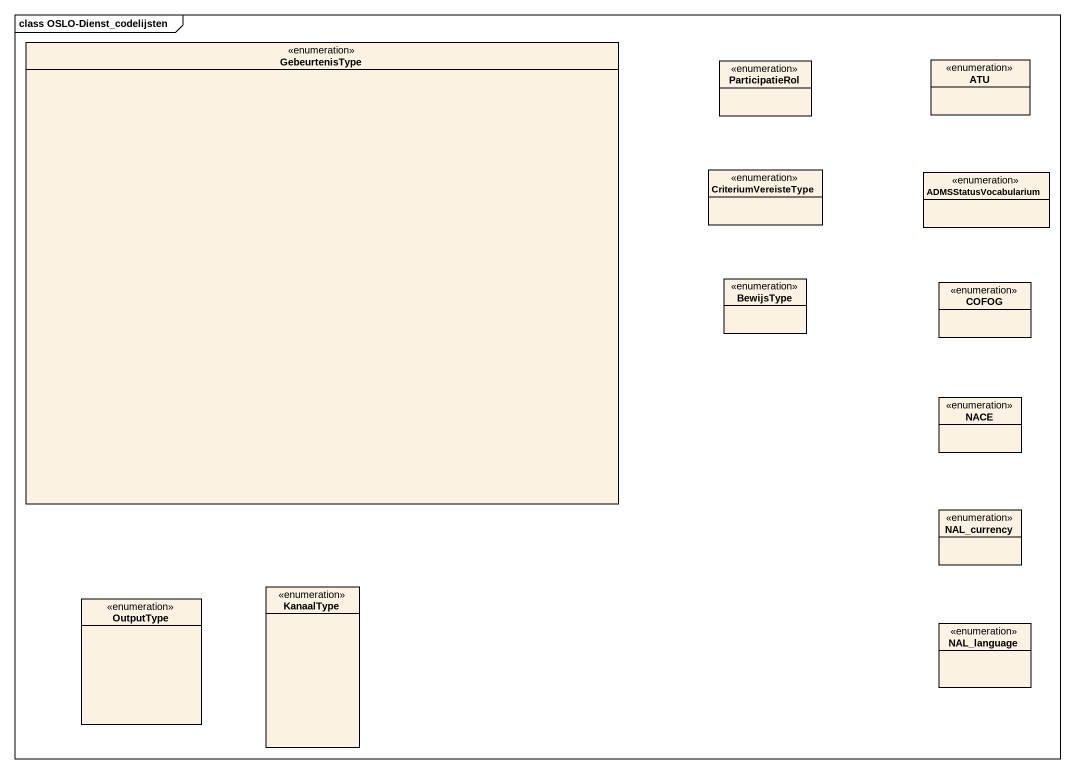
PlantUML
@startuml
mainframe class OSLO-Dienst_codelijsten
hide circle
hide empty members
enum GebeurtenisType
enum ParticipatieRol
enum ATU
enum CriteriumVereisteType
enum ADMSStatusVocabularium
enum BewijsType
enum COFOG
enum NACE
enum NAL_currency
enum KanaalType
enum OutputType
enum NAL_language
@enduml
